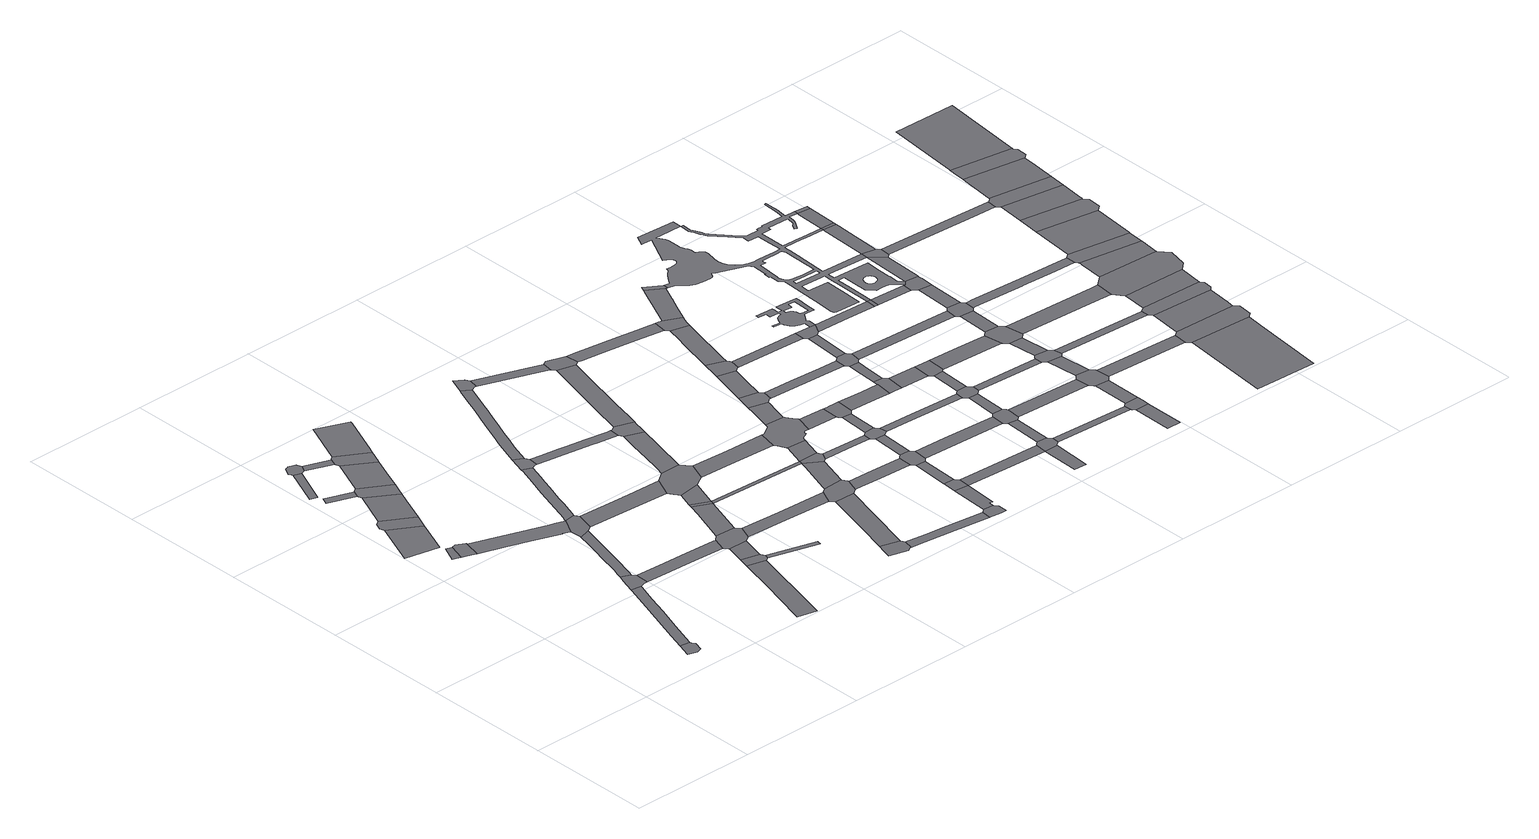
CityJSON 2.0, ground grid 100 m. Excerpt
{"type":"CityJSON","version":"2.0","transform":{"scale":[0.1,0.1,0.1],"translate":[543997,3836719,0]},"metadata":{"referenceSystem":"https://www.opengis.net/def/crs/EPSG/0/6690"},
"CityObjects":{
"road1":{"type":"Road","geometry":[{"type":"MultiSurface","lod":"1","boundaries":[[[0,1,2,3,4,5,6,7,8,9]]]}]},
"road2":{"type":"Road","attributes":{"RoadStructureAttribute.sectionType":"1"},"geometry":[{"type":"MultiSurface","lod":"1","boundaries":[[[10,11,12,13,14]]]}]},
"road3":{"type":"Road","attributes":{"function":"3","RoadStructureAttribute.sectionType":"1"},"geometry":[{"type":"MultiSurface","lod":"1","boundaries":[[[15,16,17,18,19]]]}]},
"road4":{"type":"Road","attributes":{"RoadStructureAttribute.sectionType":"1"},"geometry":[{"type":"MultiSurface","lod":"1","boundaries":[[[20,21,22,23,0,9,24,25,26,27,28]]]}]},
"road5":{"type":"Road","geometry":[{"type":"MultiSurface","lod":"1","boundaries":[[[29,30,14,13,31,32,33,34,35,36,37,38]]]}]},
"road6":{"type":"Road","geometry":[{"type":"MultiSurface","lod":"1","boundaries":[[[39,40,41,42,43,15,19,44]]]}]},
"road7":{"type":"Road","attributes":{"RoadStructureAttribute.sectionType":"1"},"geometry":[{"type":"MultiSurface","lod":"1","boundaries":[[[45,46,47,48]]]}]},
"road8":{"type":"Road","attributes":{"RoadStructureAttribute.sectionType":"1"},"geometry":[{"type":"MultiSurface","lod":"1","boundaries":[[[49,50,51,52]]]}]},
"road9":{"type":"Road","attributes":{"function":"3","RoadStructureAttribute.sectionType":"1"},"geometry":[{"type":"MultiSurface","lod":"1","boundaries":[[[53,39,44,54,55,56]]]}]},
"road10":{"type":"Road","geometry":[{"type":"MultiSurface","lod":"1","boundaries":[[[57,58,59,20,28,60,61,62,63,64,65]]]}]},
"road11":{"type":"Road","geometry":[{"type":"MultiSurface","lod":"1","boundaries":[[[66,67,68,69,70,71,72,49,52,73,74,75,76,77,78,79]]]}]},
"road12":{"type":"Road","attributes":{"RoadStructureAttribute.sectionType":"7"},"geometry":[{"type":"MultiSurface","lod":"1","boundaries":[[[80,81,82,36,35,83,84,85,86,87,88]]]}]},
"road13":{"type":"Road","geometry":[{"type":"MultiSurface","lod":"1","boundaries":[[[89,90,48,47,91,53,56,92,93]]]}]},
"road14":{"type":"Road","attributes":{"RoadStructureAttribute.sectionType":"1"},"geometry":[{"type":"MultiSurface","lod":"1","boundaries":[[[76,75,94,95]]]}]},
"road15":{"type":"Road","attributes":{"RoadStructureAttribute.sectionType":"1"},"geometry":[{"type":"MultiSurface","lod":"1","boundaries":[[[96,97,98,99,100,101,102,103,104,105,106,107,108,109,57,65]]]}]},
"road16":{"type":"Road","attributes":{"function":"3","RoadStructureAttribute.sectionType":"1"},"geometry":[{"type":"MultiSurface","lod":"1","boundaries":[[[110,89,93,111,112]]]}]},
"road17":{"type":"Road","attributes":{"RoadStructureAttribute.sectionType":"1"},"geometry":[{"type":"MultiSurface","lod":"1","boundaries":[[[113,114,115,63,62,116,117,118,119]]]}]},
"road18":{"type":"Road","geometry":[{"type":"MultiSurface","lod":"1","boundaries":[[[120,121,122,95,94,123,110,112,124,125]]]}]},
"road19":{"type":"Road","geometry":[{"type":"MultiSurface","lod":"1","boundaries":[[[126,88,87,127,128,129,104,103,130,131,132]]]}]},
"road20":{"type":"Road","attributes":{"RoadStructureAttribute.sectionType":"1"},"geometry":[{"type":"MultiSurface","lod":"1","boundaries":[[[133,134,135,136,137,138,139,140,141]]]}]},
"road21":{"type":"Road","attributes":{"function":"3","RoadStructureAttribute.sectionType":"1"},"geometry":[{"type":"MultiSurface","lod":"1","boundaries":[[[142,120,125,143,144,145]]]}]},
"road22":{"type":"Road","geometry":[{"type":"MultiSurface","lod":"1","boundaries":[[[146,147,133,141,148,149,150,151]]]}]},
"road23":{"type":"Road","attributes":{"RoadStructureAttribute.sectionType":"1"},"geometry":[{"type":"MultiSurface","lod":"1","boundaries":[[[152,153,154,155,156,157,158,88,126,159,160,161,162,163,164,165,166,167]]]}]},
"road24":{"type":"Road","attributes":{"RoadStructureAttribute.sectionType":"1"},"geometry":[{"type":"MultiSurface","lod":"1","boundaries":[[[168,146,151,169,170,171]]]}]},
"road25":{"type":"Road","geometry":[{"type":"MultiSurface","lod":"1","boundaries":[[[172,119,118,173,174,175,168,171,176,177,178,179]]]}]},
"road26":{"type":"Road","attributes":{"RoadStructureAttribute.sectionType":"1"},"geometry":[{"type":"MultiSurface","lod":"1","boundaries":[[[180,181,182,183,132,131,184,185,186,187]]]}]},
"road27":{"type":"Road","attributes":{"RoadStructureAttribute.sectionType":"1"},"geometry":[{"type":"MultiSurface","lod":"1","boundaries":[[[188,189,190,191,149,148]]]}]},
"road28":{"type":"Road","geometry":[{"type":"MultiSurface","lod":"1","boundaries":[[[192,152,167,193,194,195,196,197]]]}]},
"road29":{"type":"Road","attributes":{"RoadStructureAttribute.sectionType":"1"},"geometry":[{"type":"MultiSurface","lod":"1","boundaries":[[[198,199,172,179,200]]]}]},
"road30":{"type":"Road","geometry":[{"type":"MultiSurface","lod":"1","boundaries":[[[201,198,200,202,203]]]}]},
"road31":{"type":"Road","attributes":{"RoadStructureAttribute.sectionType":"1"},"geometry":[{"type":"MultiSurface","lod":"1","boundaries":[[[204,205,206,201,203]]]}]},
"road32":{"type":"Road","attributes":{"RoadStructureAttribute.sectionType":"1"},"geometry":[{"type":"MultiSurface","lod":"1","boundaries":[[[207,208,209,210,211,212,213,214,215,192,197,216,217,218,219,220,221,222,223]]]}]},
"road33":{"type":"Road","attributes":{"RoadStructureAttribute.sectionType":"1"},"geometry":[{"type":"MultiSurface","lod":"1","boundaries":[[[224,225,177,176,226,227,228,229]]]}]},
"road34":{"type":"Road","geometry":[{"type":"MultiSurface","lod":"1","boundaries":[[[230,231,232,233,234,235,236,237,238]]]}]},
"road35":{"type":"Road","attributes":{"RoadStructureAttribute.sectionType":"1"},"geometry":[{"type":"MultiSurface","lod":"1","boundaries":[[[239,240,241,242,243,196,195,244,245,246,247,248,249,250]]]}]},
"road36":{"type":"Road","geometry":[{"type":"MultiSurface","lod":"1","boundaries":[[[251,187,186,252,253,206,205,254,255,256,257,258]]]}]},
"road37":{"type":"Road","attributes":{"RoadStructureAttribute.sectionType":"1"},"geometry":[{"type":"MultiSurface","lod":"1","boundaries":[[[259,260,261,262,230,238,263,264]]]}]},
"road38":{"type":"Road","attributes":{"RoadStructureAttribute.sectionType":"1"},"geometry":[{"type":"MultiSurface","lod":"1","boundaries":[[[265,266,267,268,269,270,271,251,258,272,273,274,275]]]}]},
"road39":{"type":"Road","attributes":{"RoadStructureAttribute.sectionType":"1"},"geometry":[{"type":"MultiSurface","lod":"1","boundaries":[[[276,277,203,202,278,279]]]}]},
"road40":{"type":"Road","geometry":[{"type":"MultiSurface","lod":"1","boundaries":[[[280,207,223,281,282,283,284]]]}]},
"road41":{"type":"Road","attributes":{"RoadStructureAttribute.sectionType":"1"},"geometry":[{"type":"MultiSurface","lod":"1","boundaries":[[[285,286,236,235,287,288,289,290]]]}]},
"road42":{"type":"Road","geometry":[{"type":"MultiSurface","lod":"1","boundaries":[[[291,292,250,249,265,275,293,294,295]]]}]},
"road43":{"type":"Road","geometry":[{"type":"MultiSurface","lod":"1","boundaries":[[[296,297,298,299,229,228,300,259,264,301,302]]]}]},
"road44":{"type":"Road","attributes":{"RoadStructureAttribute.sectionType":"1"},"geometry":[{"type":"MultiSurface","lod":"1","boundaries":[[[303,256,255,304,305,306,307]]]}]},
"road45":{"type":"Road","attributes":{"RoadStructureAttribute.sectionType":"1"},"geometry":[{"type":"MultiSurface","lod":"1","boundaries":[[[278,308,309,310,311,299,298,312]]]}]},
"road46":{"type":"Road","attributes":{"RoadStructureAttribute.sectionType":"1"},"geometry":[{"type":"MultiSurface","lod":"1","boundaries":[[[283,282,313,314,315]]]}]},
"road47":{"type":"Road","attributes":{"RoadStructureAttribute.sectionType":"1"},"geometry":[{"type":"MultiSurface","lod":"1","boundaries":[[[316,317,318,319,320,291,295,321,322,323,324,325,326,327]]]}]},
"road48":{"type":"Road","geometry":[{"type":"MultiSurface","lod":"1","boundaries":[[[279,278,312,328,329,330,331,332]]]}]},
"road49":{"type":"Road","geometry":[{"type":"MultiSurface","lod":"1","boundaries":[[[333,334,335,290,289,336,337,338,339,340,341]]]}]},
"road50":{"type":"Road","attributes":{"RoadStructureAttribute.sectionType":"1"},"geometry":[{"type":"MultiSurface","lod":"1","boundaries":[[[342,279,332,343,344]]]}]},
"road51":{"type":"Road","attributes":{"RoadStructureAttribute.sectionType":"1"},"geometry":[{"type":"MultiSurface","lod":"1","boundaries":[[[345,302,301,346,347,348,349]]]}]},
"road52":{"type":"Road","attributes":{"RoadStructureAttribute.sectionType":"1"},"geometry":[{"type":"MultiSurface","lod":"1","boundaries":[[[350,333,341,351,352,353]]]}]},
"road53":{"type":"Road","geometry":[{"type":"MultiSurface","lod":"1","boundaries":[[[354,355,315,314,316,327,356,357,358,359]]]}]},
"road54":{"type":"Road","geometry":[{"type":"MultiSurface","lod":"1","boundaries":[[[360,361,362,363,307,306,364,365,366,367,342,344,368,369,370,371,372,373,374,375,376,377,378,379]]]}]},
"road55":{"type":"Road","geometry":[{"type":"MultiSurface","lod":"1","boundaries":[[[380,381,350,353,382,383,384]]]}]},
"road56":{"type":"Road","attributes":{"RoadStructureAttribute.sectionType":"1"},"geometry":[{"type":"MultiSurface","lod":"1","boundaries":[[[385,330,329,386,387,388,389]]]}]},
"road57":{"type":"Road","attributes":{"RoadStructureAttribute.sectionType":"1"},"geometry":[{"type":"MultiSurface","lod":"1","boundaries":[[[390,380,384,391]]]}]},
"road58":{"type":"Road","attributes":{"RoadStructureAttribute.sectionType":"1"},"geometry":[{"type":"MultiSurface","lod":"1","boundaries":[[[392,393,394,360,379,395,396,397]]]}]},
"road59":{"type":"Road","geometry":[{"type":"MultiSurface","lod":"1","boundaries":[[[398,399,400,349,348,401,402,390,391,403,404,405,406,407,408,409]]]}]},
"road60":{"type":"Road","attributes":{"RoadStructureAttribute.sectionType":"1"},"geometry":[{"type":"MultiSurface","lod":"1","boundaries":[[[410,398,409,411,412]]]}]},
"road61":{"type":"Road","attributes":{"RoadStructureAttribute.sectionType":"1"},"geometry":[{"type":"MultiSurface","lod":"1","boundaries":[[[374,373,413,414]]]}]},
"road62":{"type":"Road","geometry":[{"type":"MultiSurface","lod":"1","boundaries":[[[415,416,392,397,417,418,419,420,421]]]}]},
"road63":{"type":"Road","geometry":[{"type":"MultiSurface","lod":"1","boundaries":[[[422,423,424,389,388,425,410,412,426,427,428,429,430,431,432]]]}]},
"road64":{"type":"Road","attributes":{"RoadStructureAttribute.sectionType":"1"},"geometry":[{"type":"MultiSurface","lod":"1","boundaries":[[[433,434,422,432,435]]]}]},
"road65":{"type":"Road","attributes":{"RoadStructureAttribute.sectionType":"1"},"geometry":[{"type":"MultiSurface","lod":"1","boundaries":[[[436,437,438,415,421,439,440,441]]]}]},
"road66":{"type":"Road","attributes":{"RoadStructureAttribute.sectionType":"1"},"geometry":[{"type":"MultiSurface","lod":"1","boundaries":[[[442,382,353,443,444,445]]]}]},
"road67":{"type":"Road","attributes":{"RoadStructureAttribute.sectionType":"1"},"geometry":[{"type":"MultiSurface","lod":"1","boundaries":[[[446,447,448,359,358,449,450,451,452,453,454]]]}]},
"road68":{"type":"Road","geometry":[{"type":"MultiSurface","lod":"1","boundaries":[[[455,456,457,414,413,458,433,435,459,460,461]]]}]},
"road69":{"type":"Road","geometry":[{"type":"MultiSurface","lod":"1","boundaries":[[[462,463,436,441,464,465,466,467,468]]]}]},
"road70":{"type":"Road","attributes":{"RoadStructureAttribute.sectionType":"1"},"geometry":[{"type":"MultiSurface","lod":"1","boundaries":[[[469,406,405,470,471,472]]]}]},
"road71":{"type":"Road","attributes":{"RoadStructureAttribute.sectionType":"1"},"geometry":[{"type":"MultiSurface","lod":"1","boundaries":[[[473,474,419,418,475,476,477,478]]]}]},
"road72":{"type":"Road","attributes":{"RoadStructureAttribute.sectionType":"1"},"geometry":[{"type":"MultiSurface","lod":"1","boundaries":[[[479,461,460,480,481,482]]]}]},
"road73":{"type":"Road","attributes":{"RoadStructureAttribute.sectionType":"1"},"geometry":[{"type":"MultiSurface","lod":"1","boundaries":[[[483,484,485,486,487,488,462,468,489,490,491,492,493,494]]]}]},
"road74":{"type":"Road","attributes":{"RoadStructureAttribute.sectionType":"1"},"geometry":[{"type":"MultiSurface","lod":"1","boundaries":[[[495,429,428,496,497,498]]]}]},
"road75":{"type":"Road","attributes":{"RoadStructureAttribute.sectionType":"1"},"geometry":[{"type":"MultiSurface","lod":"1","boundaries":[[[499,444,500,501]]]}]},
"road76":{"type":"Road","geometry":[{"type":"MultiSurface","lod":"1","boundaries":[[[502,503,445,444,499,504,505,506,507,508,509,510]]]}]},
"road77":{"type":"Road","geometry":[{"type":"MultiSurface","lod":"1","boundaries":[[[511,454,453,512,483,494,513,514,515,516,517]]]}]},
"road78":{"type":"Road","attributes":{"RoadStructureAttribute.sectionType":"1"},"geometry":[{"type":"MultiSurface","lod":"1","boundaries":[[[518,466,465,519,520,521]]]}]},
"road79":{"type":"Road","attributes":{"RoadStructureAttribute.sectionType":"1"},"geometry":[{"type":"MultiSurface","lod":"1","boundaries":[[[522,502,510,523]]]}]},
"road80":{"type":"Road","geometry":[{"type":"MultiSurface","lod":"1","boundaries":[[[524,525,526,482,481,527,528,529,530,531,532]]]}]},
"road81":{"type":"Road","geometry":[{"type":"MultiSurface","lod":"1","boundaries":[[[533,534,535,472,471,536,537,522,523,538,539,540,541,542,543,544]]]}]},
"road82":{"type":"Road","attributes":{"RoadStructureAttribute.sectionType":"1"},"geometry":[{"type":"MultiSurface","lod":"1","boundaries":[[[545,546,524,532,547,548]]]}]},
"road83":{"type":"Road","attributes":{"RoadStructureAttribute.sectionType":"1"},"geometry":[{"type":"MultiSurface","lod":"1","boundaries":[[[549,550,551,552,517,516,553,554,555,556,557]]]}]},
"road84":{"type":"Road","attributes":{"RoadStructureAttribute.sectionType":"1"},"geometry":[{"type":"MultiSurface","lod":"1","boundaries":[[[558,533,544,559]]]}]},
"road85":{"type":"Road","geometry":[{"type":"MultiSurface","lod":"1","boundaries":[[[560,561,562,478,477,563,564,545,548,565,566,567,568,569,570,571]]]}]},
"road86":{"type":"Road","attributes":{"RoadStructureAttribute.sectionType":"1"},"geometry":[{"type":"MultiSurface","lod":"1","boundaries":[[[529,528,572,573]]]}]},
"road87":{"type":"Road","geometry":[{"type":"MultiSurface","lod":"1","boundaries":[[[574,575,576,498,497,577,578,558,559,579,580,581,582,583,584,585]]]}]},
"road88":{"type":"Road","attributes":{"RoadStructureAttribute.sectionType":"1"},"geometry":[{"type":"MultiSurface","lod":"1","boundaries":[[[586,560,571,587]]]}]},
"road89":{"type":"Road","attributes":{"RoadStructureAttribute.sectionType":"1"},"geometry":[{"type":"MultiSurface","lod":"1","boundaries":[[[588,589,574,585]]]}]},
"road90":{"type":"Road","attributes":{"RoadStructureAttribute.sectionType":"1"},"geometry":[{"type":"MultiSurface","lod":"1","boundaries":[[[507,506,590,591]]]}]},
"road91":{"type":"Road","geometry":[{"type":"MultiSurface","lod":"1","boundaries":[[[592,549,557,593,594]]]}]},
"road92":{"type":"Road","geometry":[{"type":"MultiSurface","lod":"1","boundaries":[[[521,520,595,596,586,587,597,598,599,600]]]}]},
"road93":{"type":"Road","geometry":[{"type":"MultiSurface","lod":"1","boundaries":[[[601,573,572,602,603,589,588,604,605,606,607]]]}]},
"road94":{"type":"Road","attributes":{"RoadStructureAttribute.sectionType":"1"},"geometry":[{"type":"MultiSurface","lod":"1","boundaries":[[[541,540,608,609]]]}]},
"road95":{"type":"Road","geometry":[{"type":"MultiSurface","lod":"1","boundaries":[[[610,611,612,613,614,615,616,617,618,619,620,621,622,623,624,600,599,625,626,627,628,629,630,631,632,633,634,635,636,637,638,639,640,641,642,643,644,645,646,647,648,649,650,651,652],[653,654,655,656,657,658,659,660,661,662,663,664,665,666,667,668]]]}]},
"road96":{"type":"Road","attributes":{"RoadStructureAttribute.sectionType":"1"},"geometry":[{"type":"MultiSurface","lod":"1","boundaries":[[[582,581,669,670]]]}]},
"road97":{"type":"Road","attributes":{"RoadStructureAttribute.sectionType":"1"},"geometry":[{"type":"MultiSurface","lod":"1","boundaries":[[[671,672,673,674]]]}]},
"road98":{"type":"Road","attributes":{"RoadStructureAttribute.sectionType":"1"},"geometry":[{"type":"MultiSurface","lod":"1","boundaries":[[[675,599,598,676,677,678]]]}]},
"road99":{"type":"Road","attributes":{"RoadStructureAttribute.sectionType":"1"},"geometry":[{"type":"MultiSurface","lod":"1","boundaries":[[[568,567,679,680]]]}]},
"road100":{"type":"Road","attributes":{"RoadStructureAttribute.sectionType":"1"},"geometry":[{"type":"MultiSurface","lod":"1","boundaries":[[[681,682,607,606,683,684,685]]]}]},
"road101":{"type":"Road","geometry":[{"type":"MultiSurface","lod":"1","boundaries":[[[686,687,688,591,590,689,690,671,674,691,692,693]]]}]},
"road102":{"type":"Road","attributes":{"RoadStructureAttribute.sectionType":"1"},"geometry":[{"type":"MultiSurface","lod":"1","boundaries":[[[694,686,693,695]]]}]},
"road103":{"type":"Road","geometry":[{"type":"MultiSurface","lod":"1","boundaries":[[[696,697,698,609,608,699,700,694,695,701,702,703,704,705,706,707]]]}]},
"road104":{"type":"Road","attributes":{"RoadStructureAttribute.sectionType":"1"},"geometry":[{"type":"MultiSurface","lod":"1","boundaries":[[[708,696,707,709]]]}]},
"road105":{"type":"Road","geometry":[{"type":"MultiSurface","lod":"1","boundaries":[[[678,677,710,711]]]}]},
"road106":{"type":"Road","geometry":[{"type":"MultiSurface","lod":"1","boundaries":[[[712,713,714,670,669,715,716,708,709,717,718,719,720,721,722]]]}]},
"road107":{"type":"Road","geometry":[{"type":"MultiSurface","lod":"1","boundaries":[[[723,724,725,726,727,728,729,730,731,732,733,734,735,736,737,738,739,740,741,742,743,744,745,746,747,748,749,750,751,752,753,754,755,756,757,758,759,760,761,762,763,764,765,766,767,768,769,770,771,772,773,774,775,776,777,778,779,780,781,782,783,784,785,786,787,788,789,790,791,792,793,794,795,796,797,798,799,800,801,802,803,804,805,806,807,808,809,810,811,812,813,594,593,814,815,816,817,818,819,820,821,822,823,824,825,826,827,828,829,830,831,832,833,834,835,836,837,838,839,840,841,842,843,844,845,846,847,848,849,850,851,852,853,854,678,711,855,856,857,858,859,860,861,862,863,864,865,866,867,868,869,870,871,872,873],[874,875,876,877,878,879,880,881,882],[883,884,885,886,887,888,889,890,891,892,893,894,895,896,897,898,899,900,901,902,903,904,905,906,907,908,909,910,911,912,913,914,915,916,917,918,919,920],[921,922,923,924,925,926,927,928,929,930,931,932,933,934,935,936,937,938,939,940,941,942,943,944,945,946,947,948,949],[950,951,952,953,954,955,956,957,958,959,960,961,962,963,964,965,966,967,968,969,970,971,972,973,974,975,976,977,978,979,980,981,982,983,984,985,986,987,988,989,990,991,992,784]]]}]},
"road108":{"type":"Road","attributes":{"RoadStructureAttribute.sectionType":"1"},"geometry":[{"type":"MultiSurface","lod":"1","boundaries":[[[993,994,712,722,995]]]}]},
"road109":{"type":"Road","geometry":[{"type":"MultiSurface","lod":"1","boundaries":[[[996,997,998,685,684,993,995,999,1000,1001,1002,1003,1004]]]}]},
"road110":{"type":"Road","attributes":{"RoadStructureAttribute.sectionType":"1"},"geometry":[{"type":"MultiSurface","lod":"1","boundaries":[[[711,710,1005,1006,1007]]]}]},
"road111":{"type":"Road","attributes":{"RoadStructureAttribute.sectionType":"1"},"geometry":[{"type":"MultiSurface","lod":"1","boundaries":[[[1008,1009,996,1004,1010]]]}]},
"road112":{"type":"Road","geometry":[{"type":"MultiSurface","lod":"1","boundaries":[[[1011,1012,1013,680,679,1014,1015,1008,1010,1016,1017,1018,1019,1020,1021]]]}]},
"road113":{"type":"Road","attributes":{"RoadStructureAttribute.sectionType":"1"},"geometry":[{"type":"MultiSurface","lod":"1","boundaries":[[[1022,1011,1021,1023]]]}]},
"road114":{"type":"Road","attributes":{"RoadStructureAttribute.sectionType":"1"},"geometry":[{"type":"MultiSurface","lod":"1","boundaries":[[[704,703,1024,1025,1026]]]}]},
"road115":{"type":"Road","geometry":[{"type":"MultiSurface","lod":"1","boundaries":[[[868,867,1007,1006,1027,1022,1023,1028,1029,1030,1031]]]}]},
"road116":{"type":"Road","attributes":{"RoadStructureAttribute.sectionType":"1"},"geometry":[{"type":"MultiSurface","lod":"1","boundaries":[[[719,718,1032,1033]]]}]},
"road117":{"type":"Road","geometry":[{"type":"MultiSurface","lod":"1","boundaries":[[[727,1034,868,1031,1035,1036]]]}]},
"road118":{"type":"Road","geometry":[{"type":"MultiSurface","lod":"1","boundaries":[[[728,727,1036,1037,1038,1039,1040,1041]]]}]},
"road119":{"type":"Road","attributes":{"RoadStructureAttribute.sectionType":"1"},"geometry":[{"type":"MultiSurface","lod":"1","boundaries":[[[1042,1043,1002,1001,1044,1045,1046]]]}]},
"road120":{"type":"Road","attributes":{"RoadStructureAttribute.sectionType":"1"},"geometry":[{"type":"MultiSurface","lod":"1","boundaries":[[[736,728,1041,1047,1048]]]}]},
"road121":{"type":"Road","geometry":[{"type":"MultiSurface","lod":"1","boundaries":[[[737,736,1048,1049]]]}]},
"road122":{"type":"Road","attributes":{"RoadStructureAttribute.sectionType":"1"},"geometry":[{"type":"MultiSurface","lod":"1","boundaries":[[[1050,1051,1052,1053,1054,1019,1018,1055,1056,1057,1058,1059,1060,1061]]]}]},
"road123":{"type":"Road","attributes":{"RoadStructureAttribute.sectionType":"1"},"geometry":[{"type":"MultiSurface","lod":"1","boundaries":[[[760,1062,737,1049,1063]]]}]},
"road124":{"type":"Road","attributes":{"function":"3","RoadStructureAttribute.sectionType":"1"},"geometry":[{"type":"MultiSurface","lod":"1","boundaries":[[[1064,1065,1066,1067,1068]]]}]},
"road125":{"type":"Road","geometry":[{"type":"MultiSurface","lod":"1","boundaries":[[[761,760,1063,1069]]]}]},
"road126":{"type":"Road","geometry":[{"type":"MultiSurface","lod":"1","boundaries":[[[1070,1071,1026,1025,1072,1064,1068,1073,1074,1075,1076,1077]]]}]},
"road127":{"type":"Road","attributes":{"function":"3","RoadStructureAttribute.sectionType":"1"},"geometry":[{"type":"MultiSurface","lod":"1","boundaries":[[[1078,1070,1077,1079,1080]]]}]},
"road128":{"type":"Road","attributes":{"RoadStructureAttribute.sectionType":"1"},"geometry":[{"type":"MultiSurface","lod":"1","boundaries":[[[1081,1082,1039,1038,1083,1084,1085,1086]]]}]},
"road129":{"type":"Road","geometry":[{"type":"MultiSurface","lod":"1","boundaries":[[[1087,1088,1033,1032,1089,1078,1080,1090,1091,1092,1093]]]}]},
"road130":{"type":"Road","attributes":{"function":"3","RoadStructureAttribute.sectionType":"1"},"geometry":[{"type":"MultiSurface","lod":"1","boundaries":[[[1094,1087,1093,1095]]]}]},
"road131":{"type":"Road","geometry":[{"type":"MultiSurface","lod":"1","boundaries":[[[1096,1046,1045,1094,1095,1097,1098,1099]]]}]},
"road132":{"type":"Road","attributes":{"function":"3","RoadStructureAttribute.sectionType":"1"},"geometry":[{"type":"MultiSurface","lod":"1","boundaries":[[[1100,1101,1096,1099,1102]]]}]},
"road133":{"type":"Road","geometry":[{"type":"MultiSurface","lod":"1","boundaries":[[[1103,1104,1061,1060,1105,1100,1102,1106,1107]]]}]},
"road134":{"type":"Road","attributes":{"function":"3","RoadStructureAttribute.sectionType":"1"},"geometry":[{"type":"MultiSurface","lod":"1","boundaries":[[[1108,1103,1107,1109,1110,1111]]]}]},
"road135":{"type":"Road","geometry":[{"type":"MultiSurface","lod":"1","boundaries":[[[1112,1113,1108,1111,1114,1115,1116,1117,1118,1119]]]}]},
"road136":{"type":"Road","attributes":{"function":"3","RoadStructureAttribute.sectionType":"1"},"geometry":[{"type":"MultiSurface","lod":"1","boundaries":[[[1120,1112,1119,1121,1122,1123,1124]]]}]},
"road137":{"type":"Road","geometry":[{"type":"MultiSurface","lod":"1","boundaries":[[[1125,1126,1127,1086,1085,1128,1120,1124,1129]]]}]},
"road138":{"type":"Road","attributes":{"function":"3","RoadStructureAttribute.sectionType":"1"},"geometry":[{"type":"MultiSurface","lod":"1","boundaries":[[[1130,1131,1125,1129,1132,1133]]]}]},
"road139":{"type":"Road","geometry":[{"type":"MultiSurface","lod":"1","boundaries":[[[1134,1135,1130,1133,1136,1137,1138,1139,1140,1141,1142]]]}]},
"road140":{"type":"Road","attributes":{"function":"3","RoadStructureAttribute.sectionType":"1"},"geometry":[{"type":"MultiSurface","lod":"1","boundaries":[[[1143,1144,1145,1134,1142,1146,1147]]]}]}
},
"vertices":[
[608,316,0],[591,264,0],[572,207,0],[571,201,0],[644,182,0],[682,191,0],[705,267,0],[690,293,0],[685,302,0],[684,304,0],
[295,2290,0],[234,2163,0],[293,2142,0],[295,2141,0],[340,2274,0],
[151,2739,0],[7,2388,0],[275,2330,0],[376,2576,0],[384,2597,0],
[851,1057,0],[850,1054,0],[795,886,0],[652,449,0],[755,516,0],[820,712,0],[873,873,0],[926,1032,0],[930,1045,0],
[374,2281,0],[371,2280,0],[323,2130,0],[355,2118,0],[387,2107,0],[394,2105,0],[406,2100,0],[438,2237,0],[437,2237,0],[440,2244,0],
[197,2852,0],[173,2838,0],[163,2832,0],[141,2776,0],[145,2763,0],[431,2710,0],
[122,3315,0],[98,3261,0],[310,3179,0],[331,3235,0],
[177,3667,0],[52,3371,0],[106,3349,0],[234,3647,0],
[319,3142,0],[459,2779,0],[517,2918,0],[551,3002,0],
[907,1228,0],[891,1179,0],[871,1120,0],[959,1055,0],[970,1059,0],[998,1058,0],[1004,1168,0],[1000,1173,0],[983,1198,0],
[224,3772,0],[210,3766,0],[201,3762,0],[188,3757,0],[161,3703,0],[167,3690,0],[172,3679,0],[247,3652,0],[256,3655,0],[269,3661,0],[296,3715,0],[290,3728,0],[286,3740,0],[280,3752,0],
[1046,2023,0],[1013,2035,0],[444,2235,0],[605,2031,0],[768,1974,0],[998,1894,0],[999,1897,0],[1055,1875,0],[1123,1998,0],
[366,3256,0],[338,3239,0],[313,3168,0],[575,3059,0],[598,3116,0],
[476,3581,0],[496,3638,0],
[990,1222,0],[1006,1278,0],[1031,1367,0],[1088,1575,0],[1101,1622,0],[1117,1684,0],[1142,1779,0],[1148,1803,0],[1059,1774,0],[1032,1674,0],[1004,1570,0],[983,1490,0],[938,1319,0],[918,1262,0],
[484,3542,0],[644,3226,0],[716,3402,0],
[1679,1132,0],[1443,1145,0],[1248,1156,0],[1116,1051,0],[1381,1038,0],[1658,1024,0],[1695,1131,0],
[530,3661,0],[504,3644,0],[497,3639,0],[478,3569,0],[720,3412,0],[764,3519,0],
[1213,2012,0],[1055,1867,0],[1059,1786,0],[1059,1776,0],[1188,1827,0],[1190,1828,0],[1232,1975,0],
[1625,750,0],[1546,450,0],[1506,304,0],[1436,47,0],[1583,8,0],[1651,266,0],[1725,545,0],[1736,587,0],[1769,712,0],
[672,4004,0],[784,3566,0],[913,3878,0],[923,3901,0],
[1648,835,0],[1638,799,0],[1800,728,0],[1809,763,0],[1791,796,0],[1790,797,0],
[1346,2673,0],[1339,2649,0],[1295,2513,0],[1247,2370,0],[1140,2036,0],[1132,2020,0],[1124,2002,0],[1212,2013,0],[1221,2037,0],[1264,2169,0],[1286,2238,0],[1310,2308,0],[1334,2379,0],[1359,2456,0],[1380,2518,0],[1419,2638,0],
[1687,986,0],[1834,966,0],[1837,976,0],[1839,984,0],
[1735,1167,0],[1662,1018,0],[1663,1017,0],[1686,987,0],[1885,1012,0],[1925,1119,0],[1920,1125,0],[1890,1158,0],
[1896,1941,0],[1657,1953,0],[1613,1955,0],[1608,1956,0],[1509,1811,0],[1649,1803,0],[1858,1791,0],[1926,1939,0],
[2178,620,0],[2179,620,0],[2182,636,0],[2185,652,0],
[1390,2808,0],[1422,2640,0],[1453,2655,0],[1470,2652,0],[1479,2732,0],[1461,2766,0],
[1863,1550,0],[1832,1457,0],[1999,1484,0],
[1872,1580,0],[2003,1484,0],[2009,1513,0],
[2011,1518,0],[2080,1726,0],[1914,1705,0],
[1726,3682,0],[1714,3654,0],[1660,3518,0],[1626,3430,0],[1587,3331,0],[1542,3218,0],[1500,3113,0],[1457,3004,0],[1440,2963,0],[1510,2918,0],[1544,3002,0],[1581,3097,0],[1620,3194,0],[1652,3279,0],[1691,3377,0],[1728,3469,0],[1796,3641,0],
[2614,1081,0],[2246,1102,0],[1902,1011,0],[2245,993,0],[2586,974,0],[2636,1079,0],
[2448,319,0],[2434,269,0],[2413,193,0],[2558,152,0],[2586,171,0],[2594,169,0],[2612,245,0],[2611,246,0],[2595,278,0],
[2100,2631,0],[1924,2660,0],[1768,2685,0],[1708,2695,0],[1571,2717,0],[1558,2637,0],[1635,2625,0],[1915,2580,0],[1942,2575,0],[2086,2552,0],[2117,2547,0],[2126,2627,0],
[2007,1998,0],[1886,1749,0],[1891,1740,0],[2107,1743,0],[2163,1777,0],[2221,1922,0],[2218,1925,0],[2162,1997,0],
[2618,937,0],[2576,782,0],[2566,743,0],[2516,563,0],[2697,644,0],[2777,932,0],
[2139,2513,0],[2115,2418,0],[2074,2257,0],[2073,2254,0],[2069,2238,0],[2022,2045,0],[2013,2018,0],[2174,2046,0],[2219,2220,0],[2241,2305,0],[2281,2458,0],
[2788,1474,0],[2786,1474,0],[2781,1447,0],[2789,1474,0],
[1777,3813,0],[1832,3656,0],[1843,3652,0],[1862,3731,0],[1846,3766,0],
[2955,200,0],[2778,223,0],[2712,154,0],[2960,123,0],[3241,88,0],[3248,163,0],
[2174,2648,0],[2137,2625,0],[2293,2502,0],[2312,2579,0],[2316,2595,0],
[2854,1074,0],[2853,1076,0],[2831,1112,0],[2675,1109,0],[2591,968,0],[2820,961,0],[2858,1068,0],
[2523,1906,0],[2167,1780,0],[2431,1766,0],[2798,1746,0],[2829,1892,0],
[2779,1441,0],[2766,1398,0],[2682,1132,0],[2678,1120,0],[2909,1361,0],
[2347,3468,0],[2355,3465,0],[2367,3547,0],
[2376,3431,0],[2338,3286,0],[2306,3162,0],[2300,3137,0],[2236,2893,0],[2338,2679,0],[2379,2843,0],[2415,2983,0],[2451,3124,0],[2455,3139,0],[2463,3170,0],[2520,3392,0],
[2934,1379,0],[2936,1381,0],[2964,1438,0],[2958,1449,0],[2945,1474,0],
[3280,186,0],[3260,172,0],[3251,165,0],[3257,86,0],[3315,78,0],[3335,76,0],[3382,73,0],[3382,150,0],[3359,180,0],
[2846,1655,0],[2947,1482,0],[2997,1644,0],
[3073,1058,0],[2836,960,0],[3037,949,0],[3302,935,0],[3307,1044,0],
[3299,492,0],[3361,219,0],[3390,215,0],[3412,481,0],
[2402,3567,0],[2378,3554,0],[2531,3399,0],[2545,3407,0],[2554,3412,0],[2547,3521,0],
[2935,1968,0],[2933,1959,0],[2928,1939,0],[2852,1891,0],[2799,1745,0],[2813,1717,0],[2842,1662,0],[2845,1657,0],[3000,1653,0],[3007,1677,0],[3058,1699,0],[3061,1721,0],[3076,1733,0],[3108,1731,0],[3147,1865,0],[3147,1872,0],[3146,1876,0],[3124,1907,0],[3092,1950,0],[3087,1957,0],
[3306,606,0],[3303,563,0],[3417,570,0],[3408,580,0],[3390,600,0],
[3153,1428,0],[2949,1380,0],[3129,1373,0],[3325,1361,0],[3329,1420,0],
[3326,901,0],[3408,901,0],
[2998,2205,0],[2983,2144,0],[2959,2054,0],[3114,2056,0],[3141,2156,0],[3144,2166,0],
[3337,1072,0],[3316,1052,0],[3313,1050,0],[3305,930,0],[3309,926,0],[3429,923,0],[3429,924,0],[3434,929,0],[3444,1039,0],[3439,1044,0],[3436,1048,0],[3417,1071,0],
[3354,1333,0],[3431,1250,0],[3437,1330,0],
[3350,1717,0],[3357,1853,0],
[3034,2339,0],[3023,2296,0],[3177,2191,0],[3188,2190,0],[3203,2270,0],[3193,2283,0],[3179,2302,0],
[3362,1444,0],[3342,1429,0],[3340,1427,0],[3339,1348,0],[3456,1342,0],[3471,1352,0],[3473,1353,0],[3466,1413,0],[3460,1421,0],[3443,1441,0],[3441,1444,0],
[3377,1685,0],[3362,1446,0],[3453,1681,0],
[3112,2642,0],[3097,2587,0],[3070,2482,0],[3219,2462,0],[3252,2588,0],[3257,2605,0],
[3708,555,0],[3709,464,0],[4084,442,0],[4094,537,0],
[3085,3443,0],[2970,3459,0],[2609,3512,0],[2594,3406,0],[2731,3387,0],[2907,3361,0],[3083,3336,0],[3254,3311,0],[3269,3416,0],
[3455,1848,0],[3406,1850,0],[3390,1851,0],[3358,1707,0],[3463,1690,0],[3483,1710,0],[3490,1846,0],
[3153,2799,0],[3119,2670,0],[3290,2628,0],[3300,2628,0],[3314,2708,0],[3305,2721,0],[3292,2740,0],
[3704,1025,0],[3705,916,0],[4112,894,0],[4122,1004,0],
[3691,2244,0],[3438,2258,0],[3467,2176,0],[3692,2164,0],[3831,2156,0],[3836,2236,0],
[3696,1835,0],[3697,1698,0],[3821,1693,0],[3835,1828,0],
[3278,3278,0],[3246,3155,0],[3227,3086,0],[3202,2991,0],[3177,2891,0],[3166,2848,0],[3305,2791,0],[3313,2821,0],[3328,2876,0],[3343,2935,0],[3370,3039,0],[3422,3240,0],
[3700,1402,0],[3700,1342,0],[4137,1319,0],[4141,1379,0],
[4194,445,0],[4072,141,0],[4170,132,0],
[4123,566,0],[4102,545,0],[4195,447,0],[4217,462,0],[4226,468,0],[4232,530,0],[4228,533,0],[4222,539,0],[4204,558,0],
[3296,3412,0],[3260,3303,0],[3436,3295,0],[3437,3297,0],[3445,3315,0],[3459,3343,0],[3324,3407,0],
[3687,2688,0],[3688,2607,0],[3865,2597,0],[3870,2678,0],
[4141,870,0],[4222,860,0],
[3837,1870,0],[3836,1850,0],[3835,1839,0],[3864,1691,0],[3927,1688,0],[3941,1835,0],[3930,1846,0],[3913,1861,0],[3909,1865,0],
[4150,1031,0],[4130,1012,0],[4126,1008,0],[4119,888,0],[4123,885,0],[4242,880,0],[4244,882,0],[4249,887,0],[4261,996,0],[4256,1001,0],[4250,1008,0],[4232,1026,0],
[3856,2127,0],[3850,2063,0],[3928,2064,0],[3933,2122,0],
[3496,3774,0],[3484,3747,0],[3464,3704,0],[3403,3575,0],[3519,3471,0],[3538,3510,0],[3564,3566,0],[3567,3572,0],[3621,3688,0],
[4167,1284,0],[4247,1285,0],
[3867,2266,0],[3867,2263,0],[3858,2255,0],[3848,2136,0],[3855,2128,0],[3933,2123,0],[3941,2132,0],[3960,2151,0],[3972,2231,0],[3954,2251,0],[3945,2261,0],[3943,2263,0],
[4157,1675,0],[4171,1822,0],
[4173,1406,0],[4152,1388,0],[4142,1379,0],[4138,1318,0],[4148,1306,0],[4268,1303,0],[4276,1310,0],[4279,1310,0],[4285,1371,0],[4282,1374,0],[4272,1384,0],[4254,1405,0],
[3891,2568,0],[3966,2564,0],
[4269,1650,0],[4188,1649,0],
[4863,436,0],[4861,494,0],
[3514,3813,0],[3637,3687,0],[3640,3727,0],
[3867,2594,0],[3890,2569,0],[3996,2589,0],[3999,2591,0],[4045,2668,0],[4001,2671,0],
[4278,1817,0],[4178,1658,0],[4180,1655,0],[4270,1656,0],[4275,1660,0],[4288,1668,0],[4297,1816,0],
[4864,854,0],[4857,964,0],
[3964,2919,0],[3944,2917,0],[3918,2902,0],[3899,2874,0],[3887,2847,0],[3822,2852,0],[3822,2839,0],[3884,2833,0],[3888,2832,0],[3891,2811,0],[3910,2774,0],[3935,2750,0],[3972,2737,0],[4002,2727,0],[4003,2711,0],[4049,2706,0],[4049,2734,0],[4036,2755,0],[4043,2762,0],[4059,2785,0],[4077,2814,0],[4096,2813,0],[4105,2813,0],[4168,2810,0],[4173,2896,0],[4177,2971,0],[4179,3000,0],[4160,3001,0],[4158,3001,0],[4007,3012,0],[4006,2991,0],[4005,2950,0],[3970,2953,0],[3970,2992,0],[3970,3013,0],[3831,3022,0],[3830,2994,0],[3891,2990,0],[3890,2956,0],[3890,2949,0],[3938,2944,0],[3965,2942,0],[3965,2938,0],[4009,2941,0],[4083,2936,0],[4089,2978,0],[4141,2973,0],[4139,2941,0],[4137,2901,0],[4133,2834,0],[4102,2837,0],[4095,2838,0],[4067,2841,0],[4066,2857,0],[4062,2880,0],[4053,2892,0],[4044,2904,0],[4009,2918,0],[4009,2927,0],
[4834,1282,0],[4830,1343,0],
[4890,410,0],[4884,92,0],[4994,89,0],[5000,408,0],
[4276,2656,0],[4265,2577,0],[4495,2565,0],[4500,2644,0],
[4804,2108,0],[4811,2189,0],
[4720,1793,0],[4511,1804,0],[4789,1641,0],[4804,1640,0],[4781,1789,0],
[4891,517,0],[4886,513,0],[4875,505,0],[4871,428,0],[4877,423,0],[5001,432,0],[5002,471,0],[5003,515,0],
[4898,818,0],[5008,810,0],
[4889,1004,0],[4884,997,0],[4861,969,0],[4869,849,0],[4890,826,0],[5011,813,0],[5039,840,0],[5044,845,0],[5037,956,0],[5033,961,0],[5004,991,0],[5001,995,0],
[4868,1257,0],[4981,1244,0],
[4526,2563,0],[4530,2642,0],
[4857,1376,0],[4849,1366,0],[4837,1352,0],[4841,1282,0],[4867,1258,0],[4991,1255,0],[5009,1274,0],[4997,1335,0],[4992,1340,0],[4971,1364,0],[4969,1366,0],
[4599,3010,0],[4541,3012,0],[4543,3075,0],[4562,3074,0],[4880,3058,0],[4883,3108,0],[4542,3127,0],[4555,3389,0],[4559,3472,0],[4559,3500,0],[4561,3525,0],[4714,3519,0],[4746,3517,0],[4903,3510,0],[4905,3535,0],[4741,3539,0],[4718,3541,0],[4563,3545,0],[4568,3737,0],[4568,3756,0],[4575,3756,0],[4648,3756,0],[4648,3782,0],[4824,3776,0],[4823,3770,0],[4821,3752,0],[4816,3727,0],[4809,3707,0],[4789,3687,0],[4770,3654,0],[4785,3642,0],[4807,3675,0],[4824,3697,0],[4836,3722,0],[4842,3747,0],[4845,3762,0],[4846,3783,0],[4917,3778,0],[4919,3810,0],[4837,3817,0],[4845,3885,0],[4847,3895,0],[4851,4020,0],[4834,4015,0],[4827,3900,0],[4817,3824,0],[4636,3830,0],[4629,3820,0],[4602,3821,0],[4579,3821,0],[4580,3805,0],[4495,3806,0],[4471,3806,0],[4442,3834,0],[4369,3920,0],[4300,4000,0],[4288,4023,0],[4281,4042,0],[4265,4087,0],[4249,4122,0],[4254,4194,0],[4230,4195,0],[4234,4275,0],[3924,4290,0],[3886,4209,0],[3903,4208,0],[3964,4206,0],[3975,4205,0],[3849,3965,0],[3900,3933,0],[3902,3931,0],[3907,3926,0],[3910,3918,0],[3912,3913,0],[3912,3906,0],[3912,3901,0],[3910,3893,0],[3908,3888,0],[3905,3883,0],[3900,3878,0],[3895,3873,0],[3890,3870,0],[3883,3868,0],[3880,3868,0],[3830,3862,0],[3795,3864,0],[3788,3844,0],[3748,3804,0],[3721,3771,0],[3697,3736,0],[3687,3721,0],[3650,3686,0],[3687,3676,0],[3707,3666,0],[3735,3641,0],[3768,3609,0],[3806,3592,0],[3861,3583,0],[3933,3578,0],[3946,3581,0],[3958,3589,0],[3978,3621,0],[4000,3604,0],[4209,3524,0],[4224,3516,0],[4234,3504,0],[4244,3489,0],[4241,3376,0],[4240,3364,0],[4228,3364,0],[4226,3316,0],[4238,3317,0],[4234,3239,0],[4267,3212,0],[4263,3147,0],[4257,3031,0],[4249,2887,0],[4239,2719,0],[4242,2707,0],[4244,2697,0],[4262,2689,0],[4457,2679,0],[4465,2861,0],[4471,3004,0],[4304,3015,0],[4307,3069,0],[4308,3085,0],[4326,3084,0],[4478,3078,0],[4510,3077,0],[4510,3044,0],[4505,2857,0],[4536,2853,0],[4539,2975,0],[4574,2973,0],[4596,2973,0],[4596,2950,0],[4592,2846,0],[4589,2760,0],[4644,2706,0],[4696,2705,0],[4737,2704,0],[4749,2699,0],[4764,2692,0],[4833,2626,0],[4860,2654,0],[4822,2700,0],[4825,2773,0],[4825,2784,0],[4829,2881,0],[4834,3000,0],[4412,3164,0],[4507,3159,0],[4512,3157,0],[4515,3152,0],[4515,3129,0],[4427,3134,0],[4394,3135,0],[4310,3140,0],[4312,3170,0],[4717,2879,0],[4725,2874,0],[4732,2869,0],[4738,2864,0],[4743,2857,0],[4748,2849,0],[4750,2842,0],[4750,2834,0],[4750,2824,0],[4748,2817,0],[4747,2815,0],[4745,2812,0],[4743,2809,0],[4738,2802,0],[4733,2797,0],[4726,2791,0],[4718,2789,0],[4711,2786,0],[4700,2784,0],[4691,2786,0],[4683,2789,0],[4676,2793,0],[4671,2798,0],[4666,2806,0],[4661,2813,0],[4658,2823,0],[4658,2831,0],[4658,2838,0],[4660,2848,0],[4663,2856,0],[4668,2863,0],[4672,2867,0],[4675,2868,0],[4680,2874,0],[4687,2879,0],[4697,2881,0],[4705,2881,0],[4710,2881,0],[4394,3501,0],[4469,3501,0],[4514,3502,0],[4522,3474,0],[4519,3379,0],[4518,3319,0],[4517,3304,0],[4514,3219,0],[4514,3189,0],[4494,3189,0],[4417,3188,0],[4410,3189,0],[4344,3198,0],[4334,3198,0],[4322,3200,0],[4309,3205,0],[4306,3207,0],[4299,3212,0],[4289,3222,0],[4282,3232,0],[4274,3244,0],[4271,3257,0],[4269,3269,0],[4271,3282,0],[4280,3368,0],[4289,3467,0],[4337,3465,0],[4336,3488,0],[4336,3500,0],[4225,4117,0],[4243,4078,0],[4258,4035,0],[4266,4013,0],[4280,3986,0],[4371,3880,0],[4439,3802,0],[4436,3748,0],[4524,3744,0],[4524,3633,0],[4523,3532,0],[4482,3532,0],[4413,3533,0],[4392,3533,0],[4315,3534,0],[4288,3534,0],[4243,3544,0],[4216,3556,0],[4168,3588,0],[4148,3613,0],[4133,3633,0],[4122,3658,0],[4114,3690,0],[4112,3715,0],[4117,3738,0],[4136,3818,0],[4133,3843,0],[4125,3863,0],[4120,3870,0],[4083,3887,0],[4078,3890,0],[4080,3930,0],[4074,3952,0],[4062,3977,0],[4051,4012,0],[4051,4044,0],[4051,4084,0],[4050,4111,0],[4050,4122,0],[4045,4144,0],[4035,4162,0],[4012,4204,0],[4061,4202,0],
[4839,1605,0],[4840,1596,0],[4949,1596,0],
[4818,1822,0],[4816,1820,0],[4791,1798,0],[4954,1601,0],[4978,1623,0],[4987,1632,0],[4963,1779,0],[4929,1813,0],[4929,1815,0],
[4809,2548,0],[4815,2547,0],[4821,2627,0],
[4831,2081,0],[4831,2073,0],[4940,2070,0],
[4840,2219,0],[4834,2212,0],[4829,2208,0],[4824,2088,0],[4827,2085,0],[4943,2074,0],[4946,2078,0],[4969,2101,0],[4972,2181,0],[4953,2203,0],[4948,2209,0],
[4853,2514,0],[4963,2505,0],
[5699,809,0],[5711,809,0],[5723,917,0],
[4848,2518,0],[4965,2557,0],[4968,2605,0],[4969,2628,0],[4970,2645,0],
[5763,1233,0],[5765,1292,0],
[4879,3024,0],[4971,2658,0],[4986,2957,0],
[4992,2963,0],[5014,2983,0],[5018,3062,0],[5005,3076,0],[4992,3090,0],
[5722,1743,0],[4972,1778,0],[5622,1598,0],[5763,1591,0],[5778,1741,0],
[5011,3474,0],[5013,3502,0],
[5014,3527,0],
[5691,2143,0],[5685,2143,0],[5416,2157,0],[5028,2178,0],[4995,2180,0],[4991,2100,0],[5403,2078,0],[5405,2078,0],[5685,2063,0],[5687,2063,0],[5857,2054,0],[5860,2134,0],
[4916,3760,0],[5026,3770,0],
[5745,775,0],[5668,47,0],[6163,23,0],[6230,619,0],[6245,750,0],
[5028,3802,0],
[5762,947,0],[5728,921,0],[5744,776,0],[6278,779,0],[6283,779,0],[6294,894,0],[6292,896,0],[6263,930,0],
[5790,1201,0],[6270,990,0],[6291,1177,0],
[5757,3023,0],[5461,3038,0],[5456,2959,0],[5753,2944,0],[5946,2934,0],[5957,3014,0],
[5801,1320,0],[5766,1293,0],[5764,1233,0],[6316,1207,0],[6324,1269,0],[6322,1274,0],[6305,1304,0],
[5822,1512,0],[6325,1497,0],
[5854,1806,0],[6389,1555,0],[6419,1702,0],[6354,1782,0],
[5878,2026,0],[5875,1999,0],[6372,1946,0],
[5893,2158,0],[5888,2155,0],[5874,2032,0],[6378,2006,0],[6386,2078,0],
[5932,2515,0],[6387,2088,0],[6391,2126,0],[6425,2430,0],
[5952,2691,0],[5944,2615,0],[6426,2431,0],[6462,2463,0],[6466,2463,0],[6476,2573,0],[6472,2578,0],[6446,2609,0],
[5976,2904,0],[6447,2619,0],[6447,2620,0],[6452,2662,0],[6470,2823,0],
[5992,3040,0],[5991,3038,0],[5964,3013,0],[5953,2927,0],[6485,2958,0],
[6025,3334,0],[6022,3304,0],[6504,3132,0],[6517,3253,0],
[6042,3478,0],[6034,3415,0],[6521,3255,0],[6548,3278,0],[6550,3278,0],[6554,3361,0],[6552,3364,0],[6535,3392,0],[6533,3397,0],
[6108,4085,0],[6109,4084,0],[6043,3491,0],[6609,4070,0],[6610,4071,0]
]}
